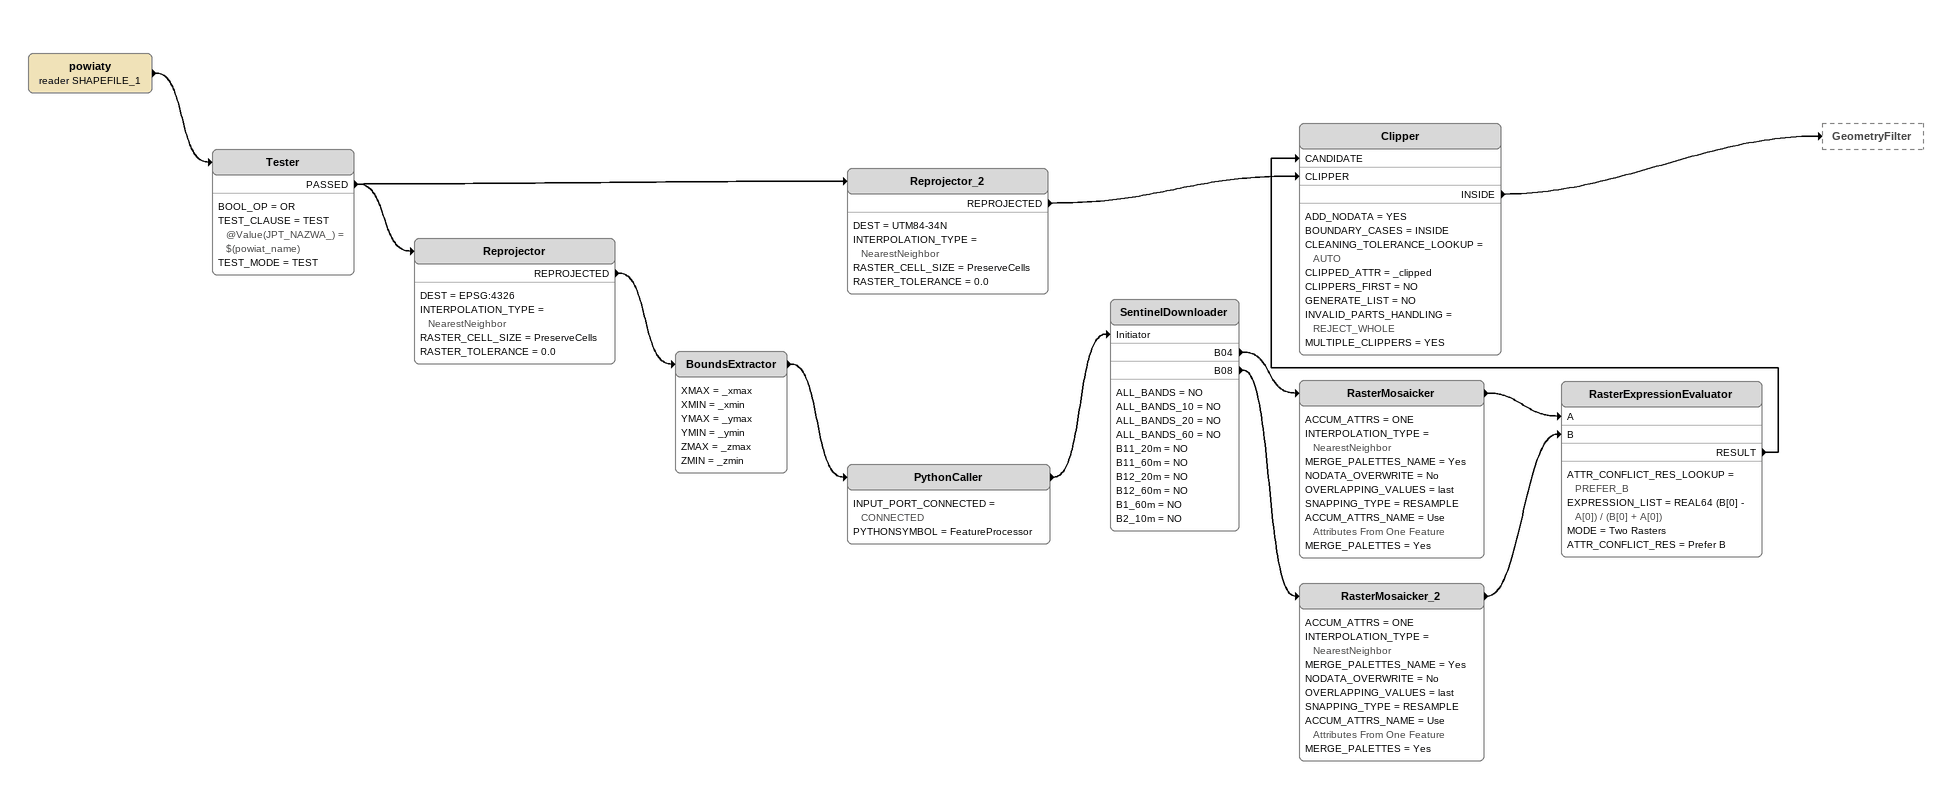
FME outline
powiaty (reader SHAPEFILE_1)
    -> Tester
Tester
    BOOL_OP = OR
    TEST_CLAUSE = TEST @Value(JPT_NAZWA_) = $(powiat_name)
    TEST_MODE = TEST
    PASSED -> Reprojector
    PASSED -> Reprojector_2
Reprojector_2
    DEST = UTM84-34N
    INTERPOLATION_TYPE = NearestNeighbor
    RASTER_CELL_SIZE = PreserveCells
    RASTER_TOLERANCE = 0.0
    REPROJECTED -> Clipper [CLIPPER]
Reprojector
    DEST = EPSG:4326
    INTERPOLATION_TYPE = NearestNeighbor
    RASTER_CELL_SIZE = PreserveCells
    RASTER_TOLERANCE = 0.0
    REPROJECTED -> BoundsExtractor
BoundsExtractor
    XMAX = _xmax
    XMIN = _xmin
    YMAX = _ymax
    YMIN = _ymin
    ZMAX = _zmax
    ZMIN = _zmin
    -> PythonCaller
PythonCaller
    INPUT_PORT_CONNECTED = CONNECTED
    PYTHONSYMBOL = FeatureProcessor
    -> SentinelDownloader [Initiator]
SentinelDownloader
    ALL_BANDS = NO
    ALL_BANDS_10 = NO
    ALL_BANDS_20 = NO
    ALL_BANDS_60 = NO
    B11_20m = NO
    B11_60m = NO
    B12_20m = NO
    B12_60m = NO
    B1_60m = NO
    B2_10m = NO
    B04 -> RasterMosaicker
    B08 -> RasterMosaicker_2
RasterMosaicker
    ACCUM_ATTRS = ONE
    INTERPOLATION_TYPE = NearestNeighbor
    MERGE_PALETTES_NAME = Yes
    NODATA_OVERWRITE = No
    OVERLAPPING_VALUES = last
    SNAPPING_TYPE = RESAMPLE
    ACCUM_ATTRS_NAME = Use Attributes From One Feature
    MERGE_PALETTES = Yes
    -> RasterExpressionEvaluator [A]
RasterMosaicker_2
    ACCUM_ATTRS = ONE
    INTERPOLATION_TYPE = NearestNeighbor
    MERGE_PALETTES_NAME = Yes
    NODATA_OVERWRITE = No
    OVERLAPPING_VALUES = last
    SNAPPING_TYPE = RESAMPLE
    ACCUM_ATTRS_NAME = Use Attributes From One Feature
    MERGE_PALETTES = Yes
    -> RasterExpressionEvaluator [B]
RasterExpressionEvaluator
    ATTR_CONFLICT_RES_LOOKUP = PREFER_B
    EXPRESSION_LIST = REAL64 (B[0] - A[0]) / (B[0] + A[0])
    MODE = Two Rasters
    ATTR_CONFLICT_RES = Prefer B
    RESULT -> Clipper [CANDIDATE]
Clipper
    ADD_NODATA = YES
    BOUNDARY_CASES = INSIDE
    CLEANING_TOLERANCE_LOOKUP = AUTO
    CLIPPED_ATTR = _clipped
    CLIPPERS_FIRST = NO
    GENERATE_LIST = NO
    INVALID_PARTS_HANDLING = REJECT_WHOLE
    MULTIPLE_CLIPPERS = YES
    INSIDE -> GeometryFilter
